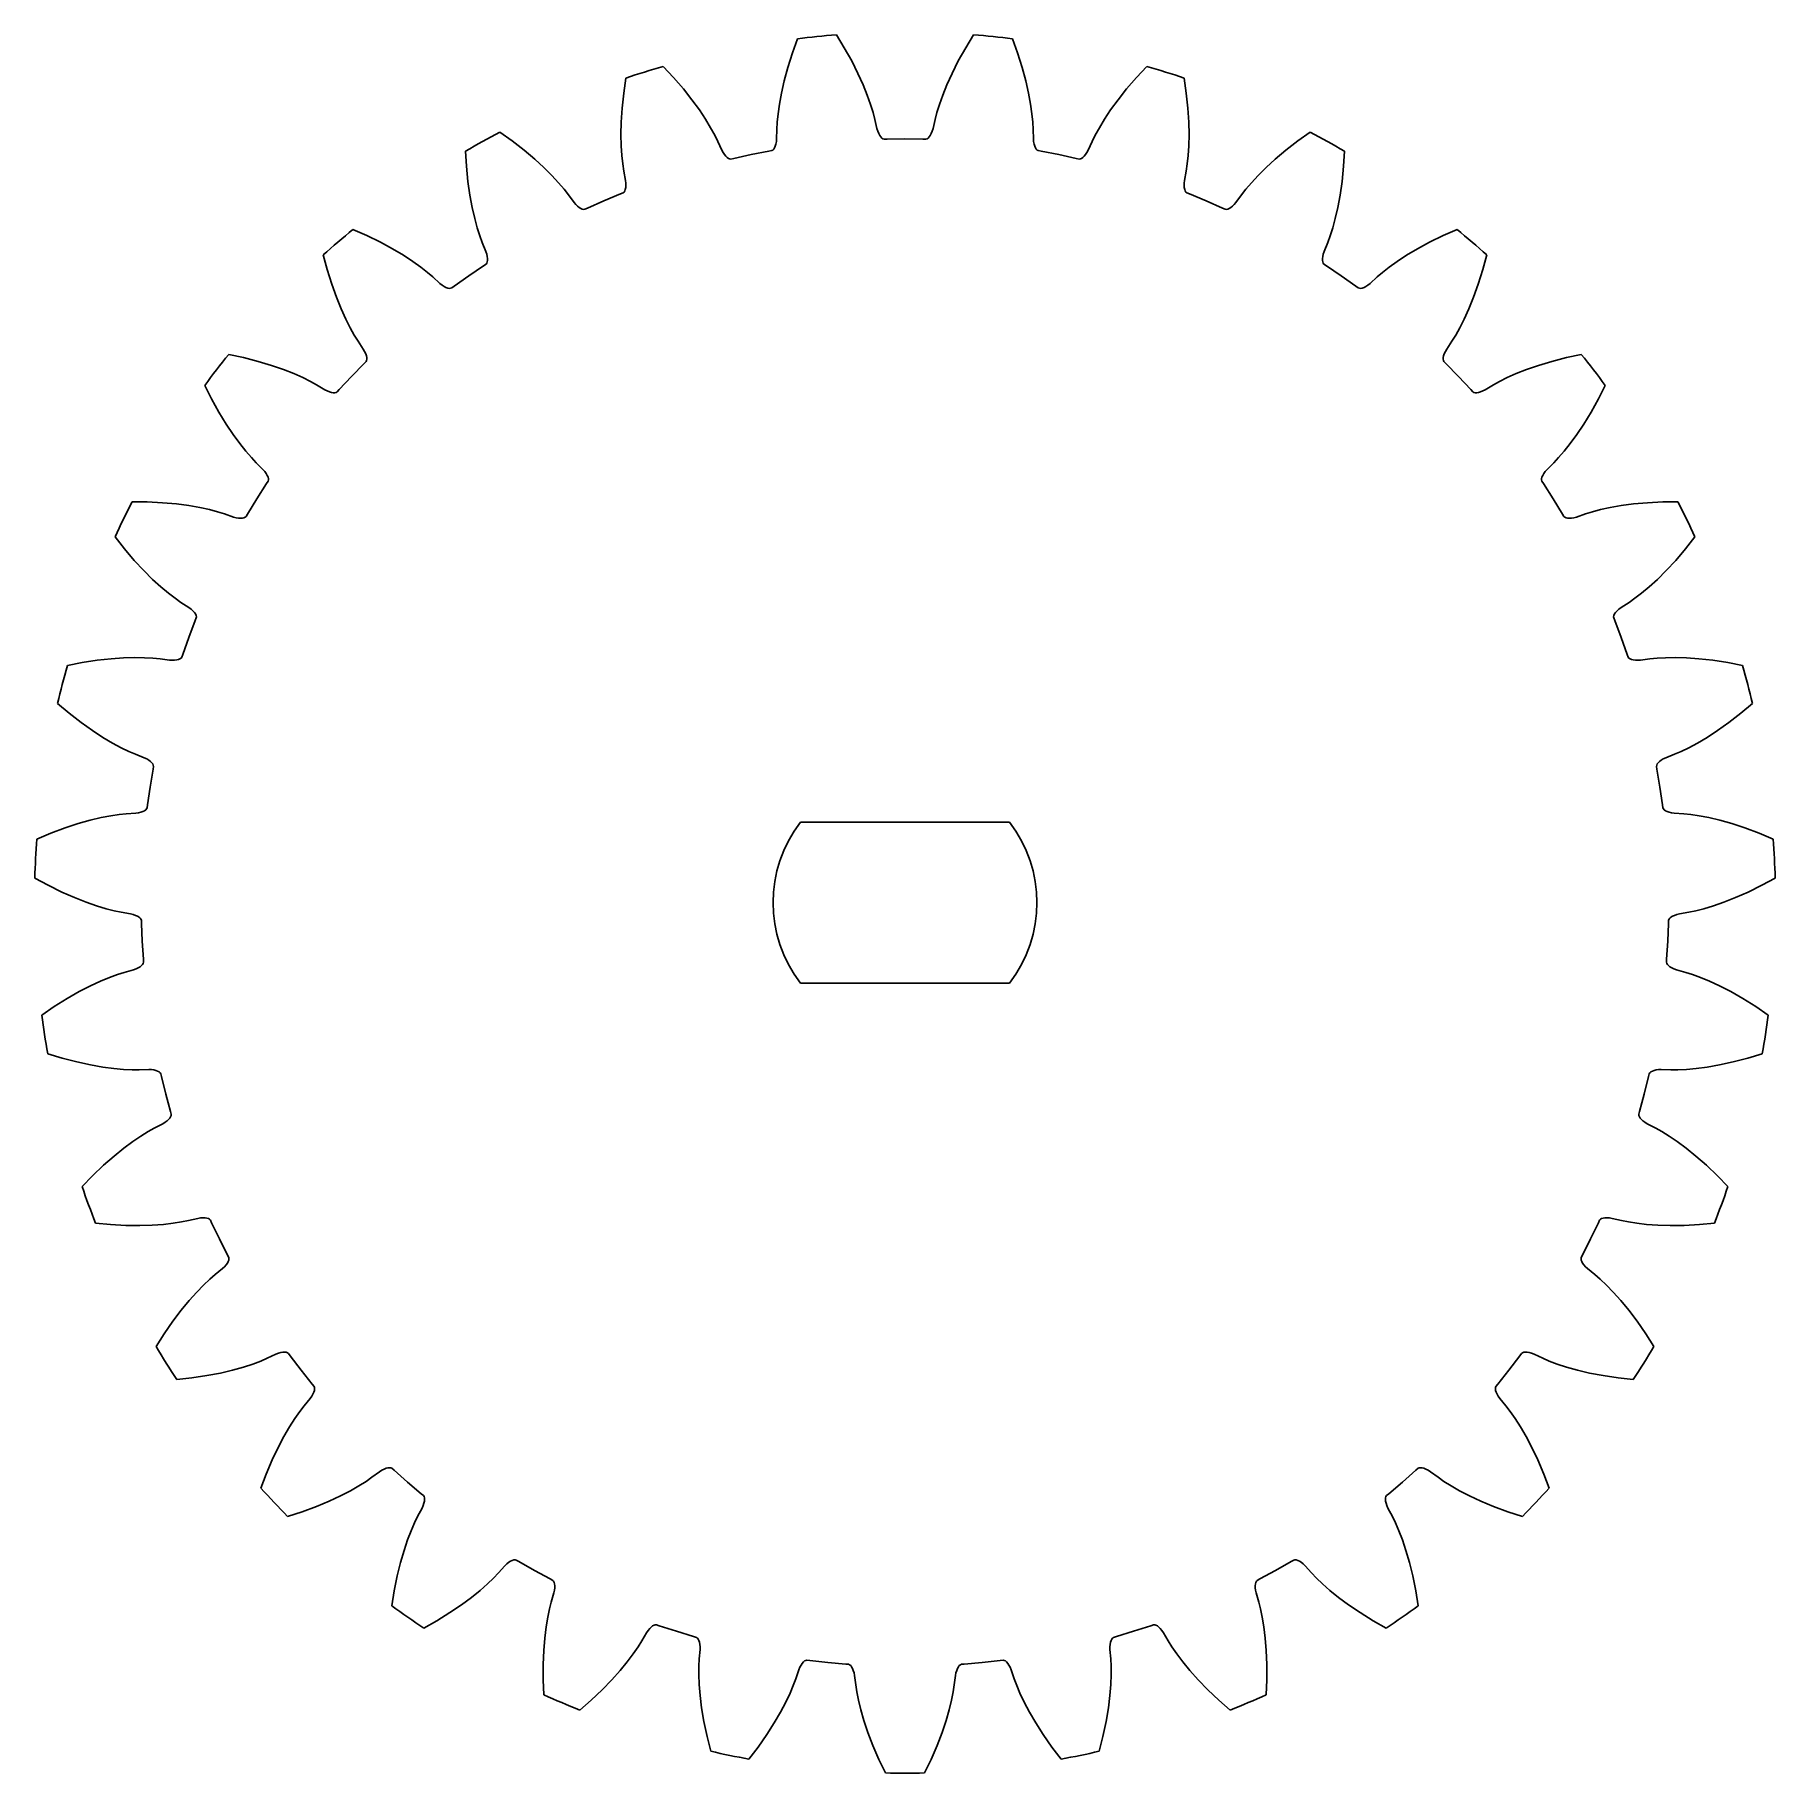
# Model space of a CAD drawing. Extents: x -34.3 to 34.3, y -34.3 to 34.2.
import ezdxf

# ---------------------------------------------------------------- set-up
doc = ezdxf.new("R2010")
doc.units = 0
doc.layers.get('0').update_dxf_attribs({"linetype": 'CONTINUOUS'})

msp = doc.modelspace()

# ---------------------------------------------------------------- linework, layer by layer
at = {"color": 7, "linetype": 'CONTINUOUS'}
for p, q in [((-4.439, 33.498), (-4.237, 34.057)), ((-2.705, 34.213), (-2.395, 33.706)), ((-2.395, 33.706), (-2.102, 33.181)), ((2.102, 33.181), (2.395, 33.706)), ((2.395, 33.706), (2.705, 34.213)), ((4.237, 34.057), (4.439, 33.498)), ((-9.537, 32.968), (-9.131, 32.534)), ((-4.621, 32.924), (-4.439, 33.498)), ((-2.102, 33.181), (-1.855, 32.692)), ((1.855, 32.692), (2.102, 33.181)), ((4.439, 33.498), (4.621, 32.924)), ((9.131, 32.534), (9.537, 32.968)), ((-11.091, 31.918), (-11.006, 32.507)), ((-9.131, 32.534), (-8.738, 32.078)), ((-4.873, 31.914), (-4.764, 32.397)), ((-4.764, 32.397), (-4.621, 32.924)), ((-1.855, 32.692), (-1.651, 32.242)), ((1.651, 32.242), (1.855, 32.692)), ((4.621, 32.924), (4.764, 32.397)), ((4.764, 32.397), (4.873, 31.914)), ((8.738, 32.078), (9.131, 32.534)), ((11.006, 32.507), (11.091, 31.918)), ((-11.154, 31.32), (-11.091, 31.918)), ((-8.738, 32.078), (-8.398, 31.65)), ((-8.398, 31.65), (-8.108, 31.249)), ((-4.952, 31.481), (-4.873, 31.914)), ((-1.651, 32.242), (-1.486, 31.833)), ((-1.486, 31.833), (-1.357, 31.469)), ((1.357, 31.469), (1.486, 31.833)), ((1.486, 31.833), (1.651, 32.242)), ((4.873, 31.914), (4.952, 31.481)), ((8.108, 31.249), (8.398, 31.65)), ((8.398, 31.65), (8.738, 32.078)), ((11.091, 31.918), (11.154, 31.32)), ((-11.187, 30.775), (-11.154, 31.32)), ((-8.108, 31.249), (-7.864, 30.882)), ((-7.864, 30.882), (-7.664, 30.551)), ((-5.038, 30.765), (-5.006, 31.098)), ((-5.006, 31.098), (-4.952, 31.481)), ((-1.357, 31.469), (-1.258, 31.149)), ((-1.258, 31.149), (-1.186, 30.878)), ((-1.186, 30.878), (-1.105, 30.513)), ((1.105, 30.513), (1.186, 30.878)), ((1.186, 30.878), (1.258, 31.149)), ((1.258, 31.149), (1.357, 31.469)), ((4.952, 31.481), (5.006, 31.098)), ((5.006, 31.098), (5.038, 30.765)), ((7.664, 30.551), (7.864, 30.882)), ((7.864, 30.882), (8.108, 31.249)), ((11.154, 31.32), (11.187, 30.775)), ((-15.978, 30.374), (-15.493, 30.03)), ((-11.197, 30.28), (-11.187, 30.775)), ((-11.188, 29.84), (-11.197, 30.28)), ((-7.664, 30.551), (-7.503, 30.258)), ((-7.503, 30.258), (-7.378, 30.007)), ((-5.06, 30.111), (-5.054, 30.485)), ((-5.054, 30.485), (-5.038, 30.765)), ((-1.105, 30.513), (-1.072, 30.409)), ((-1.072, 30.409), (-1.036, 30.32)), ((-1.036, 30.32), (-0.997, 30.246)), ((-0.997, 30.246), (-0.956, 30.187)), ((0.956, 30.187), (0.997, 30.246)), ((0.997, 30.246), (1.036, 30.32)), ((1.036, 30.32), (1.072, 30.409)), ((1.072, 30.409), (1.105, 30.513)), ((5.038, 30.765), (5.054, 30.485)), ((5.054, 30.485), (5.06, 30.111)), ((7.378, 30.007), (7.503, 30.258)), ((7.503, 30.258), (7.664, 30.551)), ((11.187, 30.775), (11.197, 30.28)), ((11.197, 30.28), (11.188, 29.84)), ((15.493, 30.03), (15.978, 30.374)), ((-17.29, 29.032), (-17.324, 29.626)), ((-15.493, 30.03), (-15.016, 29.663)), ((-15.016, 29.663), (-14.597, 29.311)), ((-11.163, 29.453), (-11.188, 29.84)), ((-7.378, 30.007), (-7.224, 29.666)), ((-7.224, 29.666), (-7.172, 29.571)), ((-7.172, 29.571), (-7.118, 29.491)), ((-6.061, 29.492), (-5.364, 29.626)), ((-5.364, 29.626), (-5.252, 29.649)), ((-5.252, 29.649), (-5.211, 29.671)), ((-5.211, 29.671), (-5.173, 29.709)), ((-5.173, 29.709), (-5.14, 29.761)), ((-5.14, 29.761), (-5.112, 29.827)), ((-5.112, 29.827), (-5.088, 29.908)), ((-5.088, 29.908), (-5.071, 30.003)), ((-5.071, 30.003), (-5.06, 30.111)), ((-0.956, 30.187), (-0.913, 30.142)), ((-0.913, 30.142), (-0.869, 30.113)), ((-0.869, 30.113), (-0.824, 30.099)), ((-0.824, 30.099), (-0.709, 30.1)), ((-0.709, 30.1), (0, 30.108)), ((0, 30.108), (0.709, 30.1)), ((0.709, 30.1), (0.824, 30.099)), ((0.824, 30.099), (0.869, 30.113)), ((0.869, 30.113), (0.913, 30.142)), ((0.913, 30.142), (0.956, 30.187)), ((5.06, 30.111), (5.071, 30.003)), ((5.071, 30.003), (5.088, 29.908)), ((5.088, 29.908), (5.112, 29.827)), ((5.112, 29.827), (5.14, 29.761)), ((5.14, 29.761), (5.173, 29.709)), ((5.173, 29.709), (5.211, 29.671)), ((5.211, 29.671), (5.252, 29.649)), ((5.252, 29.649), (5.364, 29.626)), ((5.364, 29.626), (6.061, 29.492)), ((7.118, 29.491), (7.172, 29.571)), ((7.172, 29.571), (7.224, 29.666)), ((7.224, 29.666), (7.378, 30.007)), ((11.188, 29.84), (11.163, 29.453)), ((14.597, 29.311), (15.016, 29.663)), ((15.016, 29.663), (15.493, 30.03)), ((17.324, 29.626), (17.29, 29.032)), ((-17.23, 28.434), (-17.29, 29.032)), ((-14.597, 29.311), (-14.232, 28.978)), ((-14.232, 28.978), (-13.92, 28.667)), ((-11.128, 29.121), (-11.163, 29.453)), ((-11.087, 28.843), (-11.128, 29.121)), ((-11.018, 28.476), (-11.087, 28.843)), ((-7.118, 29.491), (-7.065, 29.426)), ((-7.065, 29.426), (-7.013, 29.376)), ((-7.013, 29.376), (-6.962, 29.341)), ((-6.962, 29.341), (-6.913, 29.322)), ((-6.913, 29.322), (-6.866, 29.317)), ((-6.866, 29.317), (-6.754, 29.341)), ((-6.754, 29.341), (-6.061, 29.492)), ((6.061, 29.492), (6.754, 29.341)), ((6.754, 29.341), (6.866, 29.317)), ((6.866, 29.317), (6.913, 29.322)), ((6.913, 29.322), (6.962, 29.341)), ((6.962, 29.341), (7.013, 29.376)), ((7.013, 29.376), (7.065, 29.426)), ((7.065, 29.426), (7.118, 29.491)), ((11.087, 28.843), (11.018, 28.476)), ((11.128, 29.121), (11.087, 28.843)), ((11.163, 29.453), (11.128, 29.121)), ((13.92, 28.667), (14.232, 28.978)), ((14.232, 28.978), (14.597, 29.311)), ((17.29, 29.032), (17.23, 28.434)), ((-17.153, 27.893), (-17.23, 28.434)), ((-13.92, 28.667), (-13.657, 28.383)), ((-13.657, 28.383), (-13.44, 28.129)), ((-11.026, 28.117), (-11.011, 28.188)), ((-11.007, 28.368), (-11.018, 28.476)), ((-11.011, 28.188), (-11.005, 28.272)), ((-11.005, 28.272), (-11.007, 28.368)), ((11.007, 28.368), (11.005, 28.272)), ((11.005, 28.272), (11.011, 28.188)), ((11.018, 28.476), (11.007, 28.368)), ((11.011, 28.188), (11.026, 28.117)), ((13.44, 28.129), (13.657, 28.383)), ((13.657, 28.383), (13.92, 28.667)), ((17.23, 28.434), (17.153, 27.893)), ((-17.063, 27.406), (-17.153, 27.893)), ((-13.44, 28.129), (-13.267, 27.908)), ((-13.267, 27.908), (-13.048, 27.605)), ((-13.048, 27.605), (-12.977, 27.522)), ((-12.977, 27.522), (-12.909, 27.454)), ((-12.909, 27.454), (-12.844, 27.401)), ((-12.522, 27.381), (-11.873, 27.668)), ((-11.873, 27.668), (-11.218, 27.94)), ((-11.218, 27.94), (-11.112, 27.984)), ((-11.112, 27.984), (-11.077, 28.015)), ((-11.077, 28.015), (-11.048, 28.059)), ((-11.048, 28.059), (-11.026, 28.117)), ((11.026, 28.117), (11.048, 28.059)), ((11.048, 28.059), (11.077, 28.015)), ((11.077, 28.015), (11.112, 27.984)), ((11.112, 27.984), (11.218, 27.94)), ((11.218, 27.94), (11.873, 27.668)), ((11.873, 27.668), (12.522, 27.381)), ((12.844, 27.401), (12.909, 27.454)), ((12.909, 27.454), (12.977, 27.522)), ((12.977, 27.522), (13.048, 27.605)), ((13.048, 27.605), (13.267, 27.908)), ((13.267, 27.908), (13.44, 28.129)), ((17.153, 27.893), (17.063, 27.406)), ((-16.965, 26.977), (-17.063, 27.406)), ((-16.863, 26.603), (-16.965, 26.977)), ((-12.844, 27.401), (-12.783, 27.363)), ((-12.783, 27.363), (-12.726, 27.339)), ((-12.726, 27.339), (-12.674, 27.33)), ((-12.674, 27.33), (-12.627, 27.335)), ((-12.627, 27.335), (-12.522, 27.381)), ((12.522, 27.381), (12.627, 27.335)), ((12.627, 27.335), (12.674, 27.33)), ((12.674, 27.33), (12.726, 27.339)), ((12.726, 27.339), (12.783, 27.363)), ((12.783, 27.363), (12.844, 27.401)), ((16.965, 26.977), (16.863, 26.603)), ((17.063, 27.406), (16.965, 26.977)), ((-21.765, 26.535), (-21.22, 26.296)), ((-21.22, 26.296), (-20.68, 26.033)), ((-16.762, 26.285), (-16.863, 26.603)), ((-16.666, 26.021), (-16.762, 26.285)), ((16.762, 26.285), (16.666, 26.021)), ((16.863, 26.603), (16.762, 26.285)), ((20.68, 26.033), (21.22, 26.296)), ((21.22, 26.296), (21.765, 26.535)), ((-22.78, 24.958), (-22.933, 25.533)), ((-20.68, 26.033), (-20.199, 25.773)), ((-20.199, 25.773), (-19.774, 25.52)), ((-19.774, 25.52), (-19.405, 25.278)), ((-16.525, 25.675), (-16.666, 26.021)), ((-16.492, 25.571), (-16.525, 25.675)), ((-16.47, 25.478), (-16.492, 25.571)), ((-16.46, 25.394), (-16.47, 25.478)), ((-16.46, 25.322), (-16.46, 25.394)), ((16.47, 25.478), (16.46, 25.394)), ((16.46, 25.394), (16.46, 25.322)), ((16.492, 25.571), (16.47, 25.478)), ((16.525, 25.675), (16.492, 25.571)), ((16.666, 26.021), (16.525, 25.675)), ((19.405, 25.278), (19.774, 25.52)), ((19.774, 25.52), (20.199, 25.773)), ((20.199, 25.773), (20.68, 26.033)), ((22.933, 25.533), (22.78, 24.958)), ((-22.601, 24.383), (-22.78, 24.958)), ((-19.405, 25.278), (-19.091, 25.053)), ((-19.091, 25.053), (-18.827, 24.847)), ((-18.827, 24.847), (-18.613, 24.666)), ((-17.777, 24.3), (-17.2, 24.712)), ((-17.2, 24.712), (-16.613, 25.11)), ((-16.613, 25.11), (-16.518, 25.175)), ((-16.518, 25.175), (-16.49, 25.212)), ((-16.49, 25.212), (-16.47, 25.261)), ((-16.47, 25.261), (-16.46, 25.322)), ((16.46, 25.322), (16.47, 25.261)), ((16.47, 25.261), (16.49, 25.212)), ((16.49, 25.212), (16.518, 25.175)), ((16.518, 25.175), (16.613, 25.11)), ((16.613, 25.11), (17.2, 24.712)), ((17.2, 24.712), (17.777, 24.3)), ((18.613, 24.666), (18.827, 24.847)), ((18.827, 24.847), (19.091, 25.053)), ((19.091, 25.053), (19.405, 25.278)), ((22.78, 24.958), (22.601, 24.383)), ((-22.417, 23.869), (-22.601, 24.383)), ((-18.613, 24.666), (-18.338, 24.413)), ((-18.338, 24.413), (-18.252, 24.346)), ((-18.252, 24.346), (-18.171, 24.294)), ((-18.171, 24.294), (-18.097, 24.255)), ((-18.097, 24.255), (-18.029, 24.23)), ((-18.029, 24.23), (-17.969, 24.218)), ((-17.969, 24.218), (-17.916, 24.219)), ((-17.916, 24.219), (-17.871, 24.233)), ((-17.871, 24.233), (-17.777, 24.3)), ((17.777, 24.3), (17.871, 24.233)), ((17.871, 24.233), (17.916, 24.219)), ((17.916, 24.219), (17.969, 24.218)), ((17.969, 24.218), (18.029, 24.23)), ((18.029, 24.23), (18.097, 24.255)), ((18.097, 24.255), (18.171, 24.294)), ((18.171, 24.294), (18.252, 24.346)), ((18.252, 24.346), (18.338, 24.413)), ((18.338, 24.413), (18.613, 24.666)), ((22.601, 24.383), (22.417, 23.869)), ((-22.231, 23.41), (-22.417, 23.869)), ((-22.048, 23.009), (-22.231, 23.41)), ((22.231, 23.41), (22.048, 23.009)), ((22.417, 23.869), (22.231, 23.41)), ((-21.873, 22.664), (-22.048, 23.009)), ((-21.71, 22.373), (-21.873, 22.664)), ((21.873, 22.664), (21.71, 22.373)), ((22.048, 23.009), (21.873, 22.664)), ((-21.563, 22.134), (-21.71, 22.373)), ((-21.355, 21.823), (-21.563, 22.134)), ((21.563, 22.134), (21.355, 21.823)), ((21.71, 22.373), (21.563, 22.134)), ((-26.661, 21.611), (-26.079, 21.486)), ((-26.079, 21.486), (-25.497, 21.337)), ((-25.497, 21.337), (-24.973, 21.179)), ((-21.302, 21.728), (-21.355, 21.823)), ((-21.327, 21.252), (-21.248, 21.334)), ((-21.262, 21.641), (-21.302, 21.728)), ((-21.235, 21.561), (-21.262, 21.641)), ((-21.248, 21.334), (-21.227, 21.377)), ((-21.22, 21.49), (-21.235, 21.561)), ((-21.227, 21.377), (-21.218, 21.429)), ((-21.218, 21.429), (-21.22, 21.49)), ((21.22, 21.49), (21.218, 21.429)), ((21.218, 21.429), (21.227, 21.377)), ((21.235, 21.561), (21.22, 21.49)), ((21.227, 21.377), (21.248, 21.334)), ((21.262, 21.641), (21.235, 21.561)), ((21.248, 21.334), (21.327, 21.252)), ((21.302, 21.728), (21.262, 21.641)), ((21.355, 21.823), (21.302, 21.728)), ((24.973, 21.179), (25.497, 21.337)), ((25.497, 21.337), (26.079, 21.486)), ((26.079, 21.486), (26.661, 21.611)), ((-24.973, 21.179), (-24.506, 21.017)), ((-24.506, 21.017), (-24.097, 20.855)), ((-24.097, 20.855), (-23.743, 20.697)), ((-23.743, 20.697), (-23.443, 20.549)), ((-22.305, 20.224), (-21.822, 20.743)), ((-21.822, 20.743), (-21.327, 21.252)), ((21.327, 21.252), (21.822, 20.743)), ((21.822, 20.743), (22.305, 20.224)), ((23.443, 20.549), (23.743, 20.697)), ((23.743, 20.697), (24.097, 20.855)), ((24.097, 20.855), (24.506, 21.017)), ((24.506, 21.017), (24.973, 21.179)), ((-27.337, 19.861), (-27.604, 20.394)), ((-23.443, 20.549), (-23.197, 20.414)), ((-23.197, 20.414), (-22.877, 20.222)), ((-22.877, 20.222), (-22.779, 20.174)), ((-22.779, 20.174), (-22.69, 20.139)), ((-22.69, 20.139), (-22.609, 20.116)), ((-22.609, 20.116), (-22.538, 20.105)), ((-22.538, 20.105), (-22.476, 20.105)), ((-22.476, 20.105), (-22.424, 20.117)), ((-22.424, 20.117), (-22.383, 20.14)), ((-22.383, 20.14), (-22.305, 20.224)), ((22.305, 20.224), (22.383, 20.14)), ((22.383, 20.14), (22.424, 20.117)), ((22.424, 20.117), (22.476, 20.105)), ((22.476, 20.105), (22.538, 20.105)), ((22.538, 20.105), (22.609, 20.116)), ((22.609, 20.116), (22.69, 20.139)), ((22.69, 20.139), (22.779, 20.174)), ((22.779, 20.174), (22.877, 20.222)), ((22.877, 20.222), (23.197, 20.414)), ((23.197, 20.414), (23.443, 20.549)), ((27.604, 20.394), (27.337, 19.861)), ((-27.047, 19.335), (-27.337, 19.861)), ((-26.763, 18.868), (-27.047, 19.335)), ((27.047, 19.335), (26.763, 18.868)), ((27.337, 19.861), (27.047, 19.335)), ((-26.488, 18.456), (-26.763, 18.868)), ((26.763, 18.868), (26.488, 18.456)), ((-26.229, 18.1), (-26.488, 18.456)), ((-25.988, 17.797), (-26.229, 18.1)), ((26.229, 18.1), (25.988, 17.797)), ((26.488, 18.456), (26.229, 18.1)), ((-25.769, 17.544), (-25.988, 17.797)), ((-25.577, 17.34), (-25.769, 17.544)), ((-25.311, 17.078), (-25.577, 17.34)), ((25.577, 17.34), (25.311, 17.078)), ((25.769, 17.544), (25.577, 17.34)), ((25.988, 17.797), (25.769, 17.544)), ((-25.551, 15.926), (-25.169, 16.524)), ((-25.24, 16.995), (-25.311, 17.078)), ((-25.183, 16.918), (-25.24, 16.995)), ((-25.14, 16.845), (-25.183, 16.918)), ((-25.169, 16.524), (-25.107, 16.621)), ((-25.112, 16.779), (-25.14, 16.845)), ((-25.097, 16.719), (-25.112, 16.779)), ((-25.107, 16.621), (-25.096, 16.666)), ((-25.096, 16.666), (-25.097, 16.719)), ((25.097, 16.719), (25.096, 16.666)), ((25.096, 16.666), (25.107, 16.621)), ((25.112, 16.779), (25.097, 16.719)), ((25.107, 16.621), (25.169, 16.524)), ((25.14, 16.845), (25.112, 16.779)), ((25.183, 16.918), (25.14, 16.845)), ((25.169, 16.524), (25.551, 15.926)), ((25.24, 16.995), (25.183, 16.918)), ((25.311, 17.078), (25.24, 16.995)), ((-30.466, 15.802), (-29.871, 15.797)), ((-29.871, 15.797), (-29.27, 15.768)), ((-25.919, 15.32), (-25.551, 15.926)), ((25.551, 15.926), (25.919, 15.32)), ((29.27, 15.768), (29.871, 15.797)), ((29.871, 15.797), (30.466, 15.802)), ((-29.27, 15.768), (-28.726, 15.719)), ((-28.726, 15.719), (-28.235, 15.653)), ((-28.235, 15.653), (-27.801, 15.577)), ((-27.801, 15.577), (-27.423, 15.494)), ((-27.423, 15.494), (-27.1, 15.409)), ((-27.1, 15.409), (-26.832, 15.326)), ((-26.832, 15.326), (-26.479, 15.203)), ((-26.479, 15.203), (-26.374, 15.176)), ((-26.374, 15.176), (-26.279, 15.159)), ((-26.279, 15.159), (-26.196, 15.153)), ((-26.196, 15.153), (-26.123, 15.156)), ((-26.123, 15.156), (-26.063, 15.169)), ((-26.063, 15.169), (-26.015, 15.191)), ((-26.015, 15.191), (-25.979, 15.222)), ((-25.979, 15.222), (-25.919, 15.32)), ((25.919, 15.32), (25.979, 15.222)), ((25.979, 15.222), (26.015, 15.191)), ((26.015, 15.191), (26.063, 15.169)), ((26.063, 15.169), (26.123, 15.156)), ((26.123, 15.156), (26.196, 15.153)), ((26.196, 15.153), (26.279, 15.159)), ((26.279, 15.159), (26.374, 15.176)), ((26.374, 15.176), (26.479, 15.203)), ((26.479, 15.203), (26.832, 15.326)), ((26.832, 15.326), (27.1, 15.409)), ((27.1, 15.409), (27.423, 15.494)), ((27.423, 15.494), (27.801, 15.577)), ((27.801, 15.577), (28.235, 15.653)), ((28.235, 15.653), (28.726, 15.719)), ((28.726, 15.719), (29.27, 15.768)), ((-30.776, 13.952), (-31.144, 14.42)), ((31.144, 14.42), (30.776, 13.952)), ((-30.385, 13.495), (-30.776, 13.952)), ((30.776, 13.952), (30.385, 13.495)), ((-30.013, 13.094), (-30.385, 13.495)), ((-29.661, 12.746), (-30.013, 13.094)), ((30.013, 13.094), (29.661, 12.746)), ((30.385, 13.495), (30.013, 13.094)), ((-29.335, 12.45), (-29.661, 12.746)), ((-29.039, 12.202), (-29.335, 12.45)), ((29.335, 12.45), (29.039, 12.202)), ((29.661, 12.746), (29.335, 12.45)), ((-28.773, 11.998), (-29.039, 12.202)), ((-28.544, 11.837), (-28.773, 11.998)), ((-28.23, 11.633), (-28.544, 11.837)), ((28.544, 11.837), (28.23, 11.633)), ((28.773, 11.998), (28.544, 11.837)), ((29.039, 12.202), (28.773, 11.998)), ((-28.234, 10.457), (-27.98, 11.119)), ((-28.144, 11.567), (-28.23, 11.633)), ((-28.073, 11.502), (-28.144, 11.567)), ((-28.017, 11.44), (-28.073, 11.502)), ((-27.975, 11.38), (-28.017, 11.44)), ((-27.98, 11.119), (-27.939, 11.226)), ((-27.949, 11.325), (-27.975, 11.38)), ((-27.937, 11.273), (-27.949, 11.325)), ((-27.939, 11.226), (-27.937, 11.273)), ((27.949, 11.325), (27.937, 11.273)), ((27.937, 11.273), (27.939, 11.226)), ((27.939, 11.226), (27.98, 11.119)), ((27.975, 11.38), (27.949, 11.325)), ((28.017, 11.44), (27.975, 11.38)), ((27.98, 11.119), (28.234, 10.457)), ((28.073, 11.502), (28.017, 11.44)), ((28.144, 11.567), (28.073, 11.502)), ((28.23, 11.633), (28.144, 11.567)), ((-28.472, 9.789), (-28.234, 10.457)), ((28.234, 10.457), (28.472, 9.789)), ((-31.845, 9.553), (-31.302, 9.614)), ((-31.302, 9.614), (-30.808, 9.649)), ((-30.808, 9.649), (-30.368, 9.662)), ((-30.368, 9.662), (-29.981, 9.657)), ((-29.981, 9.657), (-29.647, 9.639)), ((-29.647, 9.639), (-29.368, 9.612)), ((-29.368, 9.612), (-28.997, 9.562)), ((-28.64, 9.587), (-28.583, 9.612)), ((-28.583, 9.612), (-28.54, 9.644)), ((-28.54, 9.644), (-28.511, 9.681)), ((-28.511, 9.681), (-28.472, 9.789)), ((28.472, 9.789), (28.511, 9.681)), ((28.511, 9.681), (28.54, 9.644)), ((28.54, 9.644), (28.583, 9.612)), ((28.583, 9.612), (28.64, 9.587)), ((28.997, 9.562), (29.368, 9.612)), ((29.368, 9.612), (29.647, 9.639)), ((29.647, 9.639), (29.981, 9.657)), ((29.981, 9.657), (30.368, 9.662)), ((30.368, 9.662), (30.808, 9.649)), ((30.808, 9.649), (31.302, 9.614)), ((31.302, 9.614), (31.845, 9.553)), ((-33.023, 9.345), (-32.439, 9.461)), ((-32.439, 9.461), (-31.845, 9.553)), ((-28.997, 9.562), (-28.889, 9.556)), ((-28.889, 9.556), (-28.793, 9.559)), ((-28.793, 9.559), (-28.709, 9.569)), ((-28.709, 9.569), (-28.64, 9.587)), ((28.64, 9.587), (28.709, 9.569)), ((28.709, 9.569), (28.793, 9.559)), ((28.793, 9.559), (28.889, 9.556)), ((28.889, 9.556), (28.997, 9.562)), ((31.845, 9.553), (32.439, 9.461)), ((32.439, 9.461), (33.023, 9.345)), ((-32.954, 7.471), (-33.409, 7.855)), ((33.409, 7.855), (32.954, 7.471)), ((-32.48, 7.102), (-32.954, 7.471)), ((-32.034, 6.784), (-32.48, 7.102)), ((32.48, 7.102), (32.034, 6.784)), ((32.954, 7.471), (32.48, 7.102)), ((-31.62, 6.514), (-32.034, 6.784)), ((-31.241, 6.29), (-31.62, 6.514)), ((-30.9, 6.106), (-31.241, 6.29)), ((31.241, 6.29), (30.9, 6.106)), ((31.62, 6.514), (31.241, 6.29)), ((32.034, 6.784), (31.62, 6.514)), ((-30.599, 5.96), (-30.9, 6.106)), ((-30.342, 5.848), (-30.599, 5.96)), ((-29.994, 5.712), (-30.342, 5.848)), ((-29.896, 5.665), (-29.994, 5.712)), ((-29.814, 5.616), (-29.896, 5.665)), ((-29.746, 5.566), (-29.814, 5.616)), ((-29.694, 5.516), (-29.746, 5.566)), ((-29.656, 5.467), (-29.694, 5.516)), ((29.694, 5.516), (29.656, 5.467)), ((29.746, 5.566), (29.694, 5.516)), ((29.814, 5.616), (29.746, 5.566)), ((29.896, 5.665), (29.814, 5.616)), ((29.994, 5.712), (29.896, 5.665)), ((30.342, 5.848), (29.994, 5.712)), ((30.599, 5.96), (30.342, 5.848)), ((30.9, 6.106), (30.599, 5.96)), ((-29.761, 4.559), (-29.645, 5.259)), ((-29.634, 5.419), (-29.656, 5.467)), ((-29.645, 5.259), (-29.627, 5.372)), ((-29.627, 5.372), (-29.634, 5.419)), ((29.634, 5.419), (29.627, 5.372)), ((29.627, 5.372), (29.645, 5.259)), ((29.656, 5.467), (29.634, 5.419)), ((29.645, 5.259), (29.761, 4.559)), ((-29.86, 3.857), (-29.761, 4.559)), ((29.761, 4.559), (29.86, 3.857)), ((-31.311, 3.424), (-30.98, 3.473)), ((-30.98, 3.473), (-30.701, 3.503)), ((-30.701, 3.503), (-30.329, 3.529)), ((-30.329, 3.529), (-30.221, 3.545)), ((-30.221, 3.545), (-30.127, 3.567)), ((-30.127, 3.567), (-30.048, 3.594)), ((-30.048, 3.594), (-29.983, 3.626)), ((-29.983, 3.626), (-29.933, 3.662)), ((-29.933, 3.662), (-29.897, 3.701)), ((-29.897, 3.701), (-29.876, 3.743)), ((-29.876, 3.743), (-29.86, 3.857)), ((29.86, 3.857), (29.876, 3.743)), ((29.876, 3.743), (29.897, 3.701)), ((29.897, 3.701), (29.933, 3.662)), ((29.933, 3.662), (29.983, 3.626)), ((29.983, 3.626), (30.048, 3.594)), ((30.048, 3.594), (30.127, 3.567)), ((30.127, 3.567), (30.221, 3.545)), ((30.221, 3.545), (30.329, 3.529)), ((30.329, 3.529), (30.701, 3.503)), ((30.701, 3.503), (30.98, 3.473)), ((30.98, 3.473), (31.311, 3.424)), ((-33.68, 2.737), (-33.116, 2.947)), ((-33.116, 2.947), (-32.596, 3.117)), ((-32.596, 3.117), (-32.12, 3.25)), ((-32.12, 3.25), (-31.691, 3.351)), ((-31.691, 3.351), (-31.311, 3.424)), ((-4.12, 3.172), (4.12, 3.172)), ((31.311, 3.424), (31.691, 3.351)), ((31.691, 3.351), (32.12, 3.25)), ((32.12, 3.25), (32.596, 3.117)), ((32.596, 3.117), (33.116, 2.947)), ((33.116, 2.947), (33.68, 2.737)), ((-34.228, 2.507), (-33.68, 2.737)), ((33.68, 2.737), (34.228, 2.507)), ((-33.784, 0.684), (-34.306, 0.969)), ((34.306, 0.969), (33.784, 0.684)), ((-33.244, 0.418), (-33.784, 0.684)), ((-32.744, 0.197), (-33.244, 0.418)), ((-32.284, 0.016), (-32.744, 0.197)), ((-31.868, -0.128), (-32.284, 0.016)), ((32.284, 0.016), (31.868, -0.128)), ((32.744, 0.197), (32.284, 0.016)), ((33.244, 0.418), (32.744, 0.197)), ((33.784, 0.684), (33.244, 0.418)), ((-31.497, -0.239), (-31.868, -0.128)), ((-31.173, -0.321), (-31.497, -0.239)), ((-30.898, -0.379), (-31.173, -0.321)), ((-30.53, -0.442), (-30.898, -0.379)), ((-30.425, -0.469), (-30.53, -0.442)), ((-30.334, -0.501), (-30.425, -0.469)), ((-30.258, -0.536), (-30.334, -0.501)), ((-30.196, -0.574), (-30.258, -0.536)), ((-30.15, -0.615), (-30.196, -0.574)), ((-30.118, -0.658), (-30.15, -0.615)), ((-30.102, -0.701), (-30.118, -0.658)), ((30.118, -0.658), (30.102, -0.701)), ((30.15, -0.615), (30.118, -0.658)), ((30.196, -0.574), (30.15, -0.615)), ((30.258, -0.536), (30.196, -0.574)), ((30.334, -0.501), (30.258, -0.536)), ((30.425, -0.469), (30.334, -0.501)), ((30.53, -0.442), (30.425, -0.469)), ((30.898, -0.379), (30.53, -0.442)), ((31.173, -0.321), (30.898, -0.379)), ((31.497, -0.239), (31.173, -0.321)), ((31.868, -0.128), (31.497, -0.239)), ((-30.097, -0.816), (-30.102, -0.701)), ((-30.069, -1.525), (-30.097, -0.816)), ((30.097, -0.816), (30.069, -1.525)), ((30.102, -0.701), (30.097, -0.816)), ((-30.025, -2.233), (-30.069, -1.525)), ((30.069, -1.525), (30.025, -2.233)), ((-30.778, -2.749), (-30.418, -2.649)), ((-30.418, -2.649), (-30.316, -2.611)), ((-30.316, -2.611), (-30.229, -2.571)), ((-30.229, -2.571), (-30.157, -2.528)), ((-30.157, -2.528), (-30.099, -2.484)), ((-30.099, -2.484), (-30.057, -2.438)), ((-30.057, -2.438), (-30.03, -2.393)), ((-30.03, -2.393), (-30.018, -2.348)), ((-30.018, -2.348), (-30.025, -2.233)), ((30.025, -2.233), (30.018, -2.348)), ((30.018, -2.348), (30.03, -2.393)), ((30.03, -2.393), (30.057, -2.438)), ((30.057, -2.438), (30.099, -2.484)), ((30.099, -2.484), (30.157, -2.528)), ((30.157, -2.528), (30.229, -2.571)), ((30.229, -2.571), (30.316, -2.611)), ((30.316, -2.611), (30.418, -2.649)), ((30.418, -2.649), (30.778, -2.749)), ((-32.556, -3.509), (-32.117, -3.282)), ((-32.117, -3.282), (-31.717, -3.097)), ((-31.717, -3.097), (-31.36, -2.949)), ((-31.36, -2.949), (-31.045, -2.834)), ((-31.045, -2.834), (-30.778, -2.749)), ((4.12, -3.172), (-4.121, -3.172)), ((30.778, -2.749), (31.045, -2.834)), ((31.045, -2.834), (31.36, -2.949)), ((31.36, -2.949), (31.717, -3.097)), ((31.717, -3.097), (32.117, -3.282)), ((32.117, -3.282), (32.556, -3.509)), ((-34.032, -4.435), (-33.541, -4.099)), ((-33.541, -4.099), (-33.031, -3.779)), ((-33.031, -3.779), (-32.556, -3.509)), ((32.556, -3.509), (33.031, -3.779)), ((33.031, -3.779), (33.541, -4.099)), ((33.541, -4.099), (34.032, -4.435)), ((-33.23, -6.13), (-33.799, -5.956)), ((-32.648, -6.282), (-33.23, -6.13)), ((33.23, -6.13), (32.648, -6.282)), ((33.799, -5.956), (33.23, -6.13)), ((-32.114, -6.398), (-32.648, -6.282)), ((-31.626, -6.483), (-32.114, -6.398)), ((-31.19, -6.54), (-31.626, -6.483)), ((-30.804, -6.574), (-31.19, -6.54)), ((-30.47, -6.59), (-30.804, -6.574)), ((-30.189, -6.591), (-30.47, -6.59)), ((-29.816, -6.579), (-30.189, -6.591)), ((-29.707, -6.584), (-29.816, -6.579)), ((-29.612, -6.597), (-29.707, -6.584)), ((-29.53, -6.616), (-29.612, -6.597)), ((-29.463, -6.641), (-29.53, -6.616)), ((-29.409, -6.671), (-29.463, -6.641)), ((-29.369, -6.707), (-29.409, -6.671)), ((-29.344, -6.747), (-29.369, -6.707)), ((-29.317, -6.858), (-29.344, -6.747)), ((-29.147, -7.547), (-29.317, -6.858)), ((29.317, -6.858), (29.147, -7.547)), ((29.344, -6.747), (29.317, -6.858)), ((29.369, -6.707), (29.344, -6.747)), ((29.409, -6.671), (29.369, -6.707)), ((29.463, -6.641), (29.409, -6.671)), ((29.53, -6.616), (29.463, -6.641)), ((29.612, -6.597), (29.53, -6.616)), ((29.707, -6.584), (29.612, -6.597)), ((29.816, -6.579), (29.707, -6.584)), ((30.189, -6.591), (29.816, -6.579)), ((30.47, -6.59), (30.189, -6.591)), ((30.804, -6.574), (30.47, -6.59)), ((31.19, -6.54), (30.804, -6.574)), ((31.626, -6.483), (31.19, -6.54)), ((32.114, -6.398), (31.626, -6.483)), ((32.648, -6.282), (32.114, -6.398)), ((-28.961, -8.231), (-29.147, -7.547)), ((29.147, -7.547), (28.961, -8.231)), ((-28.931, -8.342), (-28.961, -8.231)), ((28.961, -8.231), (28.931, -8.342)), ((-29.839, -9.025), (-29.595, -8.888)), ((-29.595, -8.888), (-29.262, -8.717)), ((-29.262, -8.717), (-29.17, -8.66)), ((-29.17, -8.66), (-29.093, -8.603)), ((-29.093, -8.603), (-29.03, -8.547)), ((-29.03, -8.547), (-28.983, -8.492)), ((-28.983, -8.492), (-28.951, -8.439)), ((-28.951, -8.439), (-28.934, -8.389)), ((-28.934, -8.389), (-28.931, -8.342)), ((28.931, -8.342), (28.934, -8.389)), ((28.934, -8.389), (28.951, -8.439)), ((28.951, -8.439), (28.983, -8.492)), ((28.983, -8.492), (29.03, -8.547)), ((29.03, -8.547), (29.093, -8.603)), ((29.093, -8.603), (29.17, -8.66)), ((29.17, -8.66), (29.262, -8.717)), ((29.262, -8.717), (29.595, -8.888)), ((29.595, -8.888), (29.839, -9.025)), ((-30.799, -9.68), (-30.444, -9.418)), ((-30.444, -9.418), (-30.124, -9.201)), ((-30.124, -9.201), (-29.839, -9.025)), ((29.839, -9.025), (30.124, -9.201)), ((30.124, -9.201), (30.444, -9.418)), ((30.444, -9.418), (30.799, -9.68)), ((-31.595, -10.351), (-31.184, -9.991)), ((-31.184, -9.991), (-30.799, -9.68)), ((30.799, -9.68), (31.184, -9.991)), ((31.184, -9.991), (31.595, -10.351)), ((-32.443, -11.195), (-32.029, -10.767)), ((-32.029, -10.767), (-31.595, -10.351)), ((31.595, -10.351), (32.029, -10.767)), ((32.029, -10.767), (32.443, -11.195)), ((-31.316, -12.694), (-31.908, -12.638)), ((-30.715, -12.726), (-31.316, -12.694)), ((-30.168, -12.732), (-30.715, -12.726)), ((-29.674, -12.717), (-30.168, -12.732)), ((-29.235, -12.685), (-29.674, -12.717)), ((-28.85, -12.64), (-29.235, -12.685)), ((-28.52, -12.588), (-28.85, -12.64)), ((-28.245, -12.533), (-28.52, -12.588)), ((-27.881, -12.446), (-28.245, -12.533)), ((-27.774, -12.429), (-27.881, -12.446)), ((-27.678, -12.423), (-27.774, -12.429)), ((-27.594, -12.425), (-27.678, -12.423)), ((-27.523, -12.436), (-27.594, -12.425)), ((-27.464, -12.455), (-27.523, -12.436)), ((-27.418, -12.482), (-27.464, -12.455)), ((-27.386, -12.515), (-27.418, -12.482)), ((-27.336, -12.619), (-27.386, -12.515)), ((-27.031, -13.259), (-27.336, -12.619)), ((27.336, -12.619), (27.031, -13.259)), ((27.386, -12.515), (27.336, -12.619)), ((27.418, -12.482), (27.386, -12.515)), ((27.464, -12.455), (27.418, -12.482)), ((27.523, -12.436), (27.464, -12.455)), ((27.594, -12.425), (27.523, -12.436)), ((27.678, -12.423), (27.594, -12.425)), ((27.774, -12.429), (27.678, -12.423)), ((27.881, -12.446), (27.774, -12.429)), ((28.245, -12.533), (27.881, -12.446)), ((28.52, -12.588), (28.245, -12.533)), ((28.85, -12.64), (28.52, -12.588)), ((29.235, -12.685), (28.85, -12.64)), ((29.674, -12.717), (29.235, -12.685)), ((30.168, -12.732), (29.674, -12.717)), ((30.715, -12.726), (30.168, -12.732)), ((31.316, -12.694), (30.715, -12.726)), ((31.908, -12.638), (31.316, -12.694)), ((-26.711, -13.893), (-27.031, -13.259)), ((27.031, -13.259), (26.711, -13.893)), ((-26.908, -14.429), (-26.829, -14.355)), ((-26.829, -14.355), (-26.765, -14.283)), ((-26.765, -14.283), (-26.716, -14.215)), ((-26.716, -14.215), (-26.681, -14.152)), ((-26.66, -13.995), (-26.711, -13.893)), ((-26.681, -14.152), (-26.66, -14.094)), ((-26.653, -14.042), (-26.66, -13.995)), ((-26.66, -14.094), (-26.653, -14.042)), ((26.66, -13.995), (26.653, -14.042)), ((26.653, -14.042), (26.66, -14.094)), ((26.711, -13.893), (26.66, -13.995)), ((26.66, -14.094), (26.681, -14.152)), ((26.681, -14.152), (26.716, -14.215)), ((26.716, -14.215), (26.765, -14.283)), ((26.765, -14.283), (26.829, -14.355)), ((26.829, -14.355), (26.908, -14.429)), ((-27.925, -15.354), (-27.655, -15.077)), ((-27.655, -15.077), (-27.412, -14.847)), ((-27.412, -14.847), (-27.2, -14.663)), ((-27.2, -14.663), (-26.908, -14.429)), ((26.908, -14.429), (27.2, -14.663)), ((27.2, -14.663), (27.412, -14.847)), ((27.412, -14.847), (27.655, -15.077)), ((27.655, -15.077), (27.925, -15.354)), ((-28.534, -16.063), (-28.22, -15.682)), ((-28.22, -15.682), (-27.925, -15.354)), ((27.925, -15.354), (28.22, -15.682)), ((28.22, -15.682), (28.534, -16.063)), ((-28.864, -16.499), (-28.534, -16.063)), ((28.534, -16.063), (28.864, -16.499)), ((-29.525, -17.496), (-29.206, -16.994)), ((-29.206, -16.994), (-28.864, -16.499)), ((28.864, -16.499), (29.206, -16.994)), ((29.206, -16.994), (29.525, -17.496)), ((-24.805, -17.804), (-25.144, -17.962)), ((-24.703, -17.766), (-24.805, -17.804)), ((-24.611, -17.74), (-24.703, -17.766)), ((-24.528, -17.725), (-24.611, -17.74)), ((-24.456, -17.721), (-24.528, -17.725)), ((-24.395, -17.728), (-24.456, -17.721)), ((-24.344, -17.745), (-24.395, -17.728)), ((-24.306, -17.772), (-24.344, -17.745)), ((-24.236, -17.863), (-24.306, -17.772)), ((24.306, -17.772), (24.236, -17.863)), ((24.344, -17.745), (24.306, -17.772)), ((24.395, -17.728), (24.344, -17.745)), ((24.456, -17.721), (24.395, -17.728)), ((24.528, -17.725), (24.456, -17.721)), ((24.611, -17.74), (24.528, -17.725)), ((24.703, -17.766), (24.611, -17.74)), ((24.805, -17.804), (24.703, -17.766)), ((25.144, -17.962), (24.805, -17.804)), ((-26.507, -18.43), (-26.988, -18.544)), ((-26.083, -18.31), (-26.507, -18.43)), ((-25.715, -18.189), (-26.083, -18.31)), ((-25.402, -18.072), (-25.715, -18.189)), ((-25.144, -17.962), (-25.402, -18.072)), ((-23.809, -18.429), (-24.236, -17.863)), ((-23.368, -18.985), (-23.809, -18.429)), ((23.809, -18.429), (23.368, -18.985)), ((24.236, -17.863), (23.809, -18.429)), ((25.402, -18.072), (25.144, -17.962)), ((25.715, -18.189), (25.402, -18.072)), ((26.083, -18.31), (25.715, -18.189)), ((26.507, -18.43), (26.083, -18.31)), ((26.988, -18.544), (26.507, -18.43)), ((-28.119, -18.738), (-28.711, -18.803)), ((-27.525, -18.648), (-28.119, -18.738)), ((-26.988, -18.544), (-27.525, -18.648)), ((-23.297, -19.075), (-23.368, -18.985)), ((-23.281, -19.119), (-23.297, -19.075)), ((-23.286, -19.233), (-23.277, -19.172)), ((-23.277, -19.172), (-23.281, -19.119)), ((23.281, -19.119), (23.277, -19.172)), ((23.277, -19.172), (23.286, -19.233)), ((23.297, -19.075), (23.281, -19.119)), ((23.368, -18.985), (23.297, -19.075)), ((27.525, -18.648), (26.988, -18.544)), ((28.119, -18.738), (27.525, -18.648)), ((28.711, -18.803), (28.119, -18.738)), ((-23.862, -20.061), (-23.691, -19.839)), ((-23.691, -19.839), (-23.453, -19.551)), ((-23.453, -19.551), (-23.391, -19.462)), ((-23.391, -19.462), (-23.342, -19.379)), ((-23.342, -19.379), (-23.307, -19.302)), ((-23.307, -19.302), (-23.286, -19.233)), ((23.286, -19.233), (23.307, -19.302)), ((23.307, -19.302), (23.342, -19.379)), ((23.342, -19.379), (23.391, -19.462)), ((23.391, -19.462), (23.453, -19.551)), ((23.453, -19.551), (23.691, -19.839)), ((23.691, -19.839), (23.862, -20.061)), ((-24.263, -20.661), (-24.054, -20.335)), ((-24.054, -20.335), (-23.862, -20.061)), ((23.862, -20.061), (24.054, -20.335)), ((24.054, -20.335), (24.263, -20.661)), ((-24.717, -21.478), (-24.485, -21.041)), ((-24.485, -21.041), (-24.263, -20.661)), ((24.263, -20.661), (24.485, -21.041)), ((24.485, -21.041), (24.717, -21.478)), ((-24.952, -21.972), (-24.717, -21.478)), ((24.717, -21.478), (24.952, -21.972)), ((-25.399, -23.082), (-25.188, -22.525)), ((-25.188, -22.525), (-24.952, -21.972)), ((-20.714, -22.433), (-21.013, -22.656)), ((-20.621, -22.375), (-20.714, -22.433)), ((-20.536, -22.331), (-20.621, -22.375)), ((-20.458, -22.3), (-20.536, -22.331)), ((-20.388, -22.282), (-20.458, -22.3)), ((-20.327, -22.276), (-20.388, -22.282)), ((-20.274, -22.283), (-20.327, -22.276)), ((-20.231, -22.301), (-20.274, -22.283)), ((-20.144, -22.376), (-20.231, -22.301)), ((-19.612, -22.845), (-20.144, -22.376)), ((20.144, -22.376), (19.612, -22.845)), ((20.231, -22.301), (20.144, -22.376)), ((20.274, -22.283), (20.231, -22.301)), ((20.327, -22.276), (20.274, -22.283)), ((20.388, -22.282), (20.327, -22.276)), ((20.458, -22.3), (20.388, -22.282)), ((20.536, -22.331), (20.458, -22.3)), ((20.621, -22.375), (20.536, -22.331)), ((20.714, -22.433), (20.621, -22.375)), ((21.013, -22.656), (20.714, -22.433)), ((24.952, -21.972), (25.188, -22.525)), ((25.188, -22.525), (25.399, -23.082)), ((-21.863, -23.185), (-22.254, -23.388)), ((-21.527, -22.993), (-21.863, -23.185)), ((-21.244, -22.815), (-21.527, -22.993)), ((-21.013, -22.656), (-21.244, -22.815)), ((-19.068, -23.301), (-19.612, -22.845)), ((-18.98, -23.374), (-19.068, -23.301)), ((19.068, -23.301), (18.98, -23.374)), ((19.612, -22.845), (19.068, -23.301)), ((21.244, -22.815), (21.013, -22.656)), ((21.527, -22.993), (21.244, -22.815)), ((21.863, -23.185), (21.527, -22.993)), ((22.254, -23.388), (21.863, -23.185)), ((-23.207, -23.807), (-23.772, -24.015)), ((-22.703, -23.597), (-23.207, -23.807)), ((-22.254, -23.388), (-22.703, -23.597)), ((-19.213, -24.202), (-19.037, -23.872)), ((-19.037, -23.872), (-18.994, -23.772)), ((-18.994, -23.772), (-18.963, -23.681)), ((-18.956, -23.414), (-18.98, -23.374)), ((-18.963, -23.681), (-18.945, -23.599)), ((-18.941, -23.465), (-18.956, -23.414)), ((-18.945, -23.599), (-18.937, -23.527)), ((-18.937, -23.527), (-18.941, -23.465)), ((18.941, -23.465), (18.937, -23.527)), ((18.937, -23.527), (18.945, -23.599)), ((18.956, -23.414), (18.941, -23.465)), ((18.945, -23.599), (18.963, -23.681)), ((18.98, -23.374), (18.956, -23.414)), ((18.963, -23.681), (18.994, -23.772)), ((18.994, -23.772), (19.037, -23.872)), ((19.037, -23.872), (19.213, -24.202)), ((22.703, -23.597), (22.254, -23.388)), ((23.207, -23.807), (22.703, -23.597)), ((23.772, -24.015), (23.207, -23.807)), ((-23.772, -24.015), (-24.338, -24.197)), ((-19.468, -24.761), (-19.335, -24.454)), ((-19.335, -24.454), (-19.213, -24.202)), ((19.213, -24.202), (19.335, -24.454)), ((19.335, -24.454), (19.468, -24.761)), ((24.338, -24.197), (23.772, -24.015)), ((-19.748, -25.539), (-19.607, -25.122)), ((-19.607, -25.122), (-19.468, -24.761)), ((19.468, -24.761), (19.607, -25.122)), ((19.607, -25.122), (19.748, -25.539)), ((-20.018, -26.545), (-19.887, -26.014)), ((-19.887, -26.014), (-19.748, -25.539)), ((-15.695, -26.068), (-15.774, -26.143)), ((-15.62, -26.007), (-15.695, -26.068)), ((-15.55, -25.961), (-15.62, -26.007)), ((-15.485, -25.93), (-15.55, -25.961)), ((-15.426, -25.912), (-15.485, -25.93)), ((-15.374, -25.908), (-15.426, -25.912)), ((-15.328, -25.917), (-15.374, -25.908)), ((-15.228, -25.973), (-15.328, -25.917)), ((-14.611, -26.325), (-15.228, -25.973)), ((15.228, -25.973), (14.611, -26.325)), ((15.328, -25.917), (15.228, -25.973)), ((15.374, -25.908), (15.328, -25.917)), ((15.426, -25.912), (15.374, -25.908)), ((15.485, -25.93), (15.426, -25.912)), ((15.55, -25.961), (15.485, -25.93)), ((15.62, -26.007), (15.55, -25.961)), ((15.695, -26.068), (15.62, -26.007)), ((15.774, -26.143), (15.695, -26.068)), ((19.748, -25.539), (19.887, -26.014)), ((19.887, -26.014), (20.018, -26.545)), ((-20.138, -27.134), (-20.018, -26.545)), ((-16.217, -26.625), (-16.458, -26.856)), ((-16.022, -26.422), (-16.217, -26.625)), ((-15.774, -26.143), (-16.022, -26.422)), ((-13.987, -26.662), (-14.611, -26.325)), ((-13.886, -26.717), (-13.987, -26.662)), ((-13.854, -26.751), (-13.886, -26.717)), ((-13.83, -26.798), (-13.854, -26.751)), ((13.854, -26.751), (13.83, -26.798)), ((13.886, -26.717), (13.854, -26.751)), ((13.987, -26.662), (13.886, -26.717)), ((14.611, -26.325), (13.987, -26.662)), ((16.022, -26.422), (15.774, -26.143)), ((16.217, -26.625), (16.022, -26.422)), ((16.458, -26.856), (16.217, -26.625)), ((20.018, -26.545), (20.138, -27.134)), ((-20.233, -27.722), (-20.138, -27.134)), ((-17.091, -27.389), (-17.488, -27.684)), ((-16.748, -27.112), (-17.091, -27.389)), ((-16.458, -26.856), (-16.748, -27.112)), ((-13.948, -27.574), (-13.842, -27.215)), ((-13.842, -27.215), (-13.82, -27.109)), ((-13.814, -26.857), (-13.83, -26.798)), ((-13.82, -27.109), (-13.808, -27.013)), ((-13.806, -26.929), (-13.814, -26.857)), ((-13.808, -27.013), (-13.806, -26.929)), ((13.814, -26.857), (13.806, -26.929)), ((13.806, -26.929), (13.808, -27.013)), ((13.808, -27.013), (13.82, -27.109)), ((13.83, -26.798), (13.814, -26.857)), ((13.82, -27.109), (13.842, -27.215)), ((13.842, -27.215), (13.948, -27.574)), ((16.748, -27.112), (16.458, -26.856)), ((17.091, -27.389), (16.748, -27.112)), ((17.488, -27.684), (17.091, -27.389)), ((20.138, -27.134), (20.233, -27.722)), ((-17.94, -27.991), (-18.451, -28.308)), ((-17.488, -27.684), (-17.94, -27.991)), ((-14.086, -28.173), (-14.017, -27.846)), ((-14.017, -27.846), (-13.948, -27.574)), ((13.948, -27.574), (14.017, -27.846)), ((14.017, -27.846), (14.086, -28.173)), ((17.94, -27.991), (17.488, -27.684)), ((18.451, -28.308), (17.94, -27.991)), ((-18.451, -28.308), (-18.969, -28.601)), ((-14.203, -28.992), (-14.149, -28.555)), ((-14.149, -28.555), (-14.086, -28.173)), ((-10.188, -28.783), (-10.376, -29.107)), ((-10.126, -28.694), (-10.188, -28.783)), ((-10.065, -28.619), (-10.126, -28.694)), ((-10.006, -28.56), (-10.065, -28.619)), ((-9.949, -28.516), (-10.006, -28.56)), ((-9.895, -28.487), (-9.949, -28.516)), ((-9.844, -28.472), (-9.895, -28.487)), ((-9.797, -28.472), (-9.844, -28.472)), ((-9.688, -28.507), (-9.797, -28.472)), ((-9.013, -28.727), (-9.688, -28.507)), ((-8.334, -28.932), (-9.013, -28.727)), ((9.013, -28.727), (8.334, -28.932)), ((9.688, -28.507), (9.013, -28.727)), ((9.797, -28.472), (9.688, -28.507)), ((9.844, -28.472), (9.797, -28.472)), ((9.895, -28.487), (9.844, -28.472)), ((9.949, -28.516), (9.895, -28.487)), ((10.006, -28.56), (9.949, -28.516)), ((10.065, -28.619), (10.006, -28.56)), ((10.126, -28.694), (10.065, -28.619)), ((10.188, -28.783), (10.126, -28.694)), ((10.376, -29.107), (10.188, -28.783)), ((14.086, -28.173), (14.149, -28.555)), ((14.149, -28.555), (14.203, -28.992)), ((18.969, -28.601), (18.451, -28.308)), ((-14.265, -30.031), (-14.243, -29.485)), ((-14.243, -29.485), (-14.203, -28.992)), ((-10.525, -29.344), (-10.715, -29.619)), ((-10.376, -29.107), (-10.525, -29.344)), ((-8.224, -28.965), (-8.334, -28.932)), ((-8.186, -28.992), (-8.224, -28.965)), ((-8.152, -29.033), (-8.186, -28.992)), ((-8.125, -29.088), (-8.152, -29.033)), ((-8.103, -29.157), (-8.125, -29.088)), ((-8.112, -29.817), (-8.081, -29.445)), ((-8.088, -29.24), (-8.103, -29.157)), ((-8.08, -29.336), (-8.088, -29.24)), ((-8.081, -29.445), (-8.08, -29.336)), ((8.088, -29.24), (8.08, -29.336)), ((8.08, -29.336), (8.081, -29.445)), ((8.081, -29.445), (8.112, -29.817)), ((8.103, -29.157), (8.088, -29.24)), ((8.125, -29.088), (8.103, -29.157)), ((8.152, -29.033), (8.125, -29.088)), ((8.186, -28.992), (8.152, -29.033)), ((8.224, -28.965), (8.186, -28.992)), ((8.334, -28.932), (8.224, -28.965)), ((10.525, -29.344), (10.376, -29.107)), ((10.715, -29.619), (10.525, -29.344)), ((14.203, -28.992), (14.243, -29.485)), ((14.243, -29.485), (14.265, -30.031)), ((-14.264, -30.633), (-14.265, -30.031)), ((-10.948, -29.928), (-11.227, -30.269)), ((-10.715, -29.619), (-10.948, -29.928)), ((-8.126, -30.432), (-8.125, -30.097)), ((-8.125, -30.097), (-8.112, -29.817)), ((-4.143, -30.145), (-4.186, -30.245)), ((-4.098, -30.06), (-4.143, -30.145)), ((-4.052, -29.99), (-4.098, -30.06)), ((-4.005, -29.935), (-4.052, -29.99)), ((-3.958, -29.895), (-4.005, -29.935)), ((-3.911, -29.871), (-3.958, -29.895)), ((-3.865, -29.861), (-3.911, -29.871)), ((-3.751, -29.874), (-3.865, -29.861)), ((-3.046, -29.954), (-3.751, -29.874)), ((-2.339, -30.017), (-3.046, -29.954)), ((-2.225, -30.028), (-2.339, -30.017)), ((-2.182, -30.046), (-2.225, -30.028)), ((-2.141, -30.08), (-2.182, -30.046)), ((-2.103, -30.128), (-2.141, -30.08)), ((-2.068, -30.192), (-2.103, -30.128)), ((2.103, -30.128), (2.068, -30.192)), ((2.141, -30.08), (2.103, -30.128)), ((2.182, -30.046), (2.141, -30.08)), ((2.225, -30.028), (2.182, -30.046)), ((2.339, -30.017), (2.225, -30.028)), ((3.046, -29.954), (2.339, -30.017)), ((3.751, -29.874), (3.046, -29.954)), ((3.865, -29.861), (3.751, -29.874)), ((3.911, -29.871), (3.865, -29.861)), ((3.958, -29.895), (3.911, -29.871)), ((4.005, -29.935), (3.958, -29.895)), ((4.052, -29.99), (4.005, -29.935)), ((4.098, -30.06), (4.052, -29.99)), ((4.143, -30.145), (4.098, -30.06)), ((4.186, -30.245), (4.143, -30.145)), ((8.112, -29.817), (8.125, -30.097)), ((8.125, -30.097), (8.126, -30.432)), ((10.948, -29.928), (10.715, -29.619)), ((11.227, -30.269), (10.948, -29.928)), ((14.265, -30.031), (14.264, -30.633)), ((-14.238, -31.227), (-14.264, -30.633)), ((-11.557, -30.638), (-11.938, -31.03)), ((-11.227, -30.269), (-11.557, -30.638)), ((-8.111, -30.818), (-8.126, -30.432)), ((-8.076, -31.257), (-8.111, -30.818)), ((-4.403, -30.862), (-4.533, -31.17)), ((-4.304, -30.599), (-4.403, -30.862)), ((-4.186, -30.245), (-4.304, -30.599)), ((-2.037, -30.269), (-2.068, -30.192)), ((-2.01, -30.362), (-2.037, -30.269)), ((-1.988, -30.468), (-2.01, -30.362)), ((-1.944, -30.839), (-1.988, -30.468)), ((-1.9, -31.117), (-1.944, -30.839)), ((1.944, -30.839), (1.9, -31.117)), ((1.988, -30.468), (1.944, -30.839)), ((2.01, -30.362), (1.988, -30.468)), ((2.037, -30.269), (2.01, -30.362)), ((2.068, -30.192), (2.037, -30.269)), ((4.304, -30.599), (4.186, -30.245)), ((4.403, -30.862), (4.304, -30.599)), ((4.533, -31.17), (4.403, -30.862)), ((8.111, -30.818), (8.076, -31.257)), ((8.126, -30.432), (8.111, -30.818)), ((11.557, -30.638), (11.227, -30.269)), ((11.938, -31.03), (11.557, -30.638)), ((14.264, -30.633), (14.238, -31.227)), ((-12.375, -31.443), (-12.824, -31.834)), ((-11.938, -31.03), (-12.375, -31.443)), ((-8.017, -31.748), (-8.076, -31.257)), ((-4.699, -31.519), (-4.905, -31.909)), ((-4.533, -31.17), (-4.699, -31.519)), ((-1.834, -31.445), (-1.9, -31.117)), ((-1.742, -31.82), (-1.834, -31.445)), ((1.834, -31.445), (1.742, -31.82)), ((1.9, -31.117), (1.834, -31.445)), ((4.699, -31.519), (4.533, -31.17)), ((4.905, -31.909), (4.699, -31.519)), ((8.076, -31.257), (8.017, -31.748)), ((12.375, -31.443), (11.938, -31.03)), ((12.824, -31.834), (12.375, -31.443)), ((-7.928, -32.288), (-8.017, -31.748)), ((-4.905, -31.909), (-5.153, -32.337)), ((-1.619, -32.243), (-1.742, -31.82)), ((-1.462, -32.712), (-1.619, -32.243)), ((1.619, -32.243), (1.462, -32.712)), ((1.742, -31.82), (1.619, -32.243)), ((5.153, -32.337), (4.905, -31.909)), ((8.017, -31.748), (7.928, -32.288)), ((-7.805, -32.877), (-7.928, -32.288)), ((-7.661, -33.454), (-7.805, -32.877)), ((-5.448, -32.798), (-5.792, -33.29)), ((-5.153, -32.337), (-5.448, -32.798)), ((-1.266, -33.223), (-1.462, -32.712)), ((1.462, -32.712), (1.266, -33.223)), ((5.448, -32.798), (5.153, -32.337)), ((5.792, -33.29), (5.448, -32.798)), ((7.805, -32.877), (7.661, -33.454)), ((7.928, -32.288), (7.805, -32.877)), ((-5.792, -33.29), (-6.153, -33.764)), ((-1.028, -33.775), (-1.266, -33.223)), ((1.266, -33.223), (1.028, -33.775)), ((6.153, -33.764), (5.792, -33.29)), ((-0.77, -34.311), (-1.028, -33.775)), ((1.028, -33.775), (0.77, -34.311))]:
    msp.add_line(p, q, dxfattribs=at)
for radius, start, end in [(34.32, 94.5214, 97.0915), (34.32, 82.9085, 85.4786), (34.32, 106.13431, 108.7044), (34.32, 71.2956, 73.86569), (34.32, 117.74721, 120.31731), (34.32, 59.68269, 62.25279), (34.32, 129.36011, 131.93021), (34.32, 48.06979, 50.63989), (34.32, 140.97302, 143.54311), (34.32, 36.45689, 39.02698), (34.32, 152.58592, 155.15602), (34.32, 24.84398, 27.41408), (34.32, 164.19882, 166.76892), (34.32, 13.23108, 15.80118), (5.2, 142.4105, 217.58886), (5.2, 322.40985, 37.5895), (34.32, 175.81173, 178.38182), (34.32, 1.61818, 4.18827), (34.32, 187.42463, 189.99472), (34.32, 350.00528, 352.57537), (34.32, 199.03754, 201.60763), (34.32, 338.39237, 340.96247), (34.32, 210.65044, 213.22053), (34.32, 326.77947, 329.34956), (34.32, 222.26334, 224.83344), (34.32, 315.16656, 317.73666), (34.32, 233.87624, 236.44634), (34.32, 303.55366, 306.12376), (34.32, 245.48915, 248.05924), (34.32, 291.94076, 294.51085), (34.32, 257.10205, 259.67214), (34.32, 280.32786, 282.89795), (34.32, 268.71495, 271.28505)]:
    msp.add_arc((0, 0), radius, start, end, dxfattribs=at)

doc.saveas('drawing.dxf')
